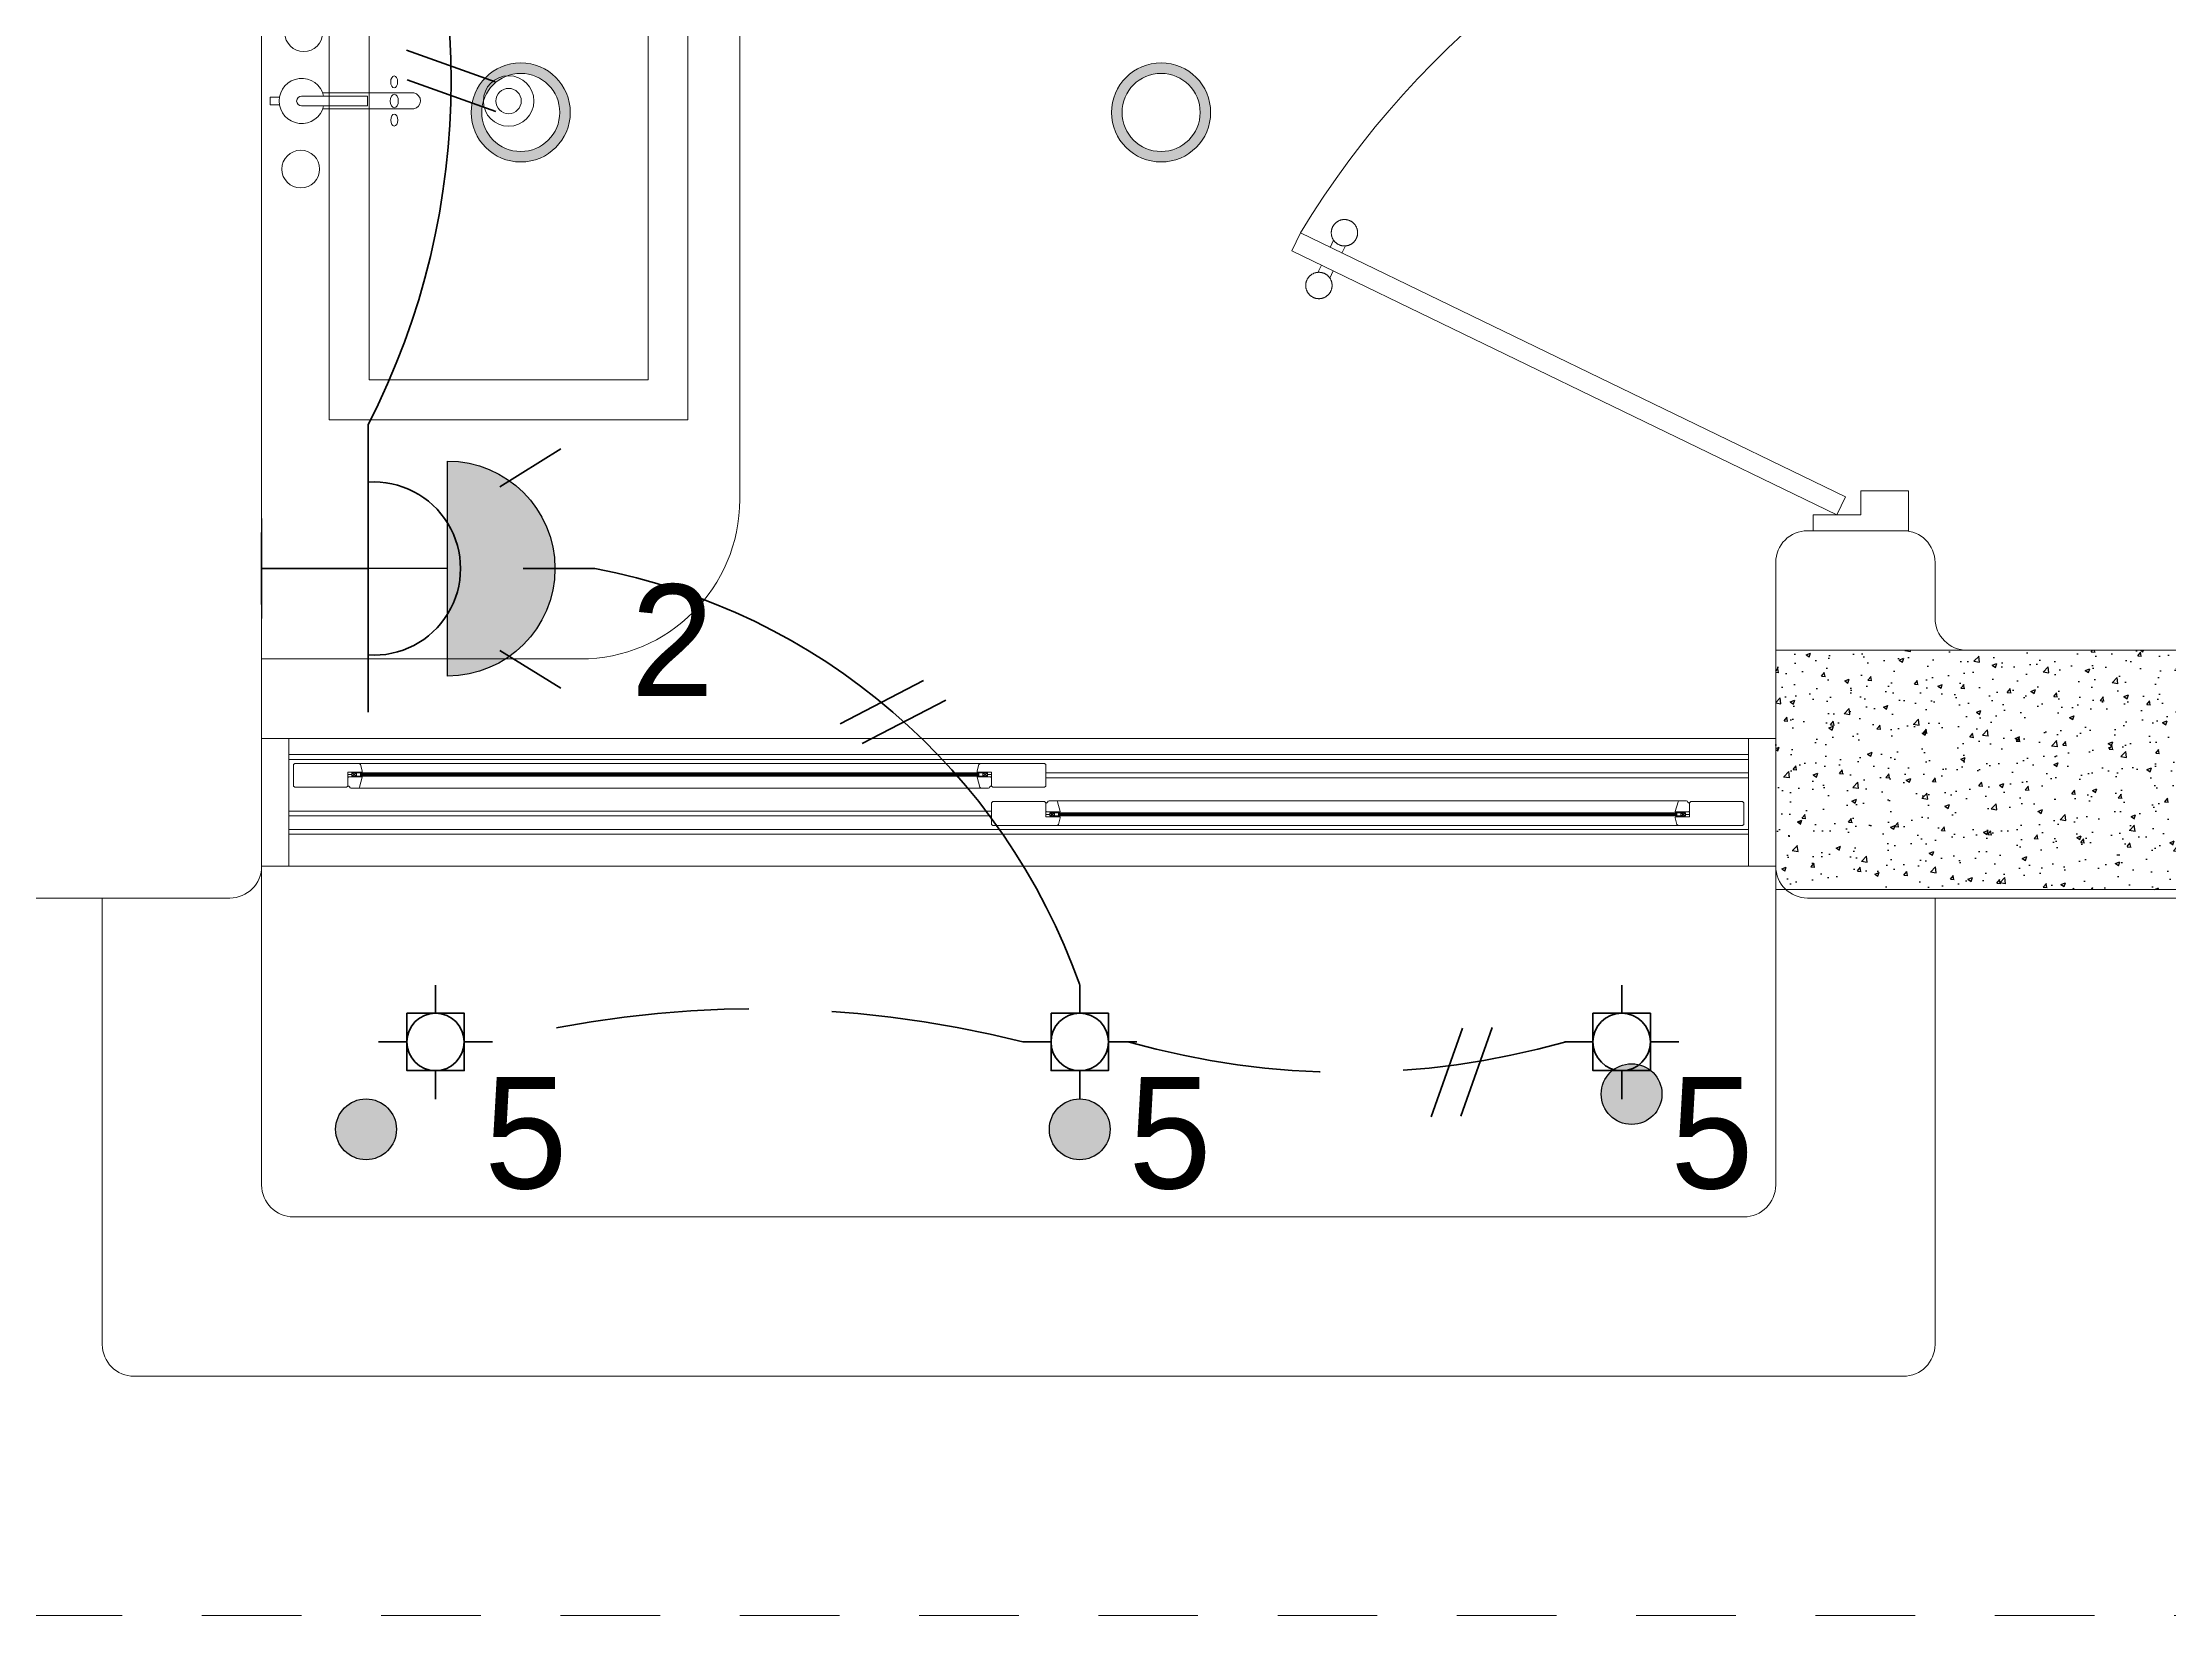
# Model space of a CAD drawing. Header units: metres. Extents: x 14 to 2416, y -346 to 476.
# Drawn here: x 146.202 to 148.871, y -86.971 to -84.998 of the extents above; entities that cross this region are included whole.
import ezdxf

# ---------------------------------------------------------------- set-up
doc = ezdxf.new("R2010")
doc.units = ezdxf.units.M
for name, pattern in [('0', [0]), ('Dash Style-2', [0.694425, 0.48607, -0.208355]), ('HIDDEN2', [0.1875, 0.125, -0.0625])]:
    doc.linetypes.add(name, pattern=pattern)
doc.layers.get('0').update_dxf_attribs({"linetype": '0', "lineweight": 20})
for name, color, linetype in [('1', 1, 'Continuous'), ('HATCH', 8, 'Continuous'), ('MAVA Luminarias', 1, 'Continuous')]:
    doc.layers.add(name, color=color, linetype=linetype)
for name, color, linetype, lineweight in [('A-ANNO-TEXT', 20, 'Continuous', 13), ('A-DOOR', 35, 'Continuous', 5), ('A-WALL', 250, 'Continuous', 20), ('baños', 251, 'Continuous', 0), ('Columnas', 7, 'Continuous', 18), ('cristales', 131, 'Continuous', 0), ('E Salida Luces', 22, 'Continuous', 40), ('E Tuberia Emp Losa', 22, 'Continuous', 40), ('E Tuberia Emp Piso', 24, 'Dash Style-2', 40), ('MAVA -LUMINARIAS', 1, 'Continuous', 18), ('muros bajitos', 252, 'Continuous', 5)]:
    doc.layers.add(name, color=color, linetype=linetype, lineweight=lineweight)
doc.layers.add('Techos 1', color=7, linetype='HIDDEN2', lineweight=9, true_color=0x42391a)
doc.styles.add('CENTURY GOTHIC', font='GOTHIC.TTF')
doc.styles.get("Standard").update_dxf_attribs({"font": 'arial.ttf', "height": 0.1875})

# ---------------------------------------------------------------- blocks, each defined once
blk = doc.blocks.new('downlight')
at = {"layer": 'MAVA -LUMINARIAS'}
h = blk.add_hatch(color=3, dxfattribs=at)
h.dxf.hatch_style = 1
h.paths.add_polyline_path([(-5.416, -22.4571, 1), (-5.2917, -22.4571, 1)])
h.paths.add_polyline_path([(-5.3048, -22.4571, -1), (-5.4029, -22.4571, -1)], flags=16)
at = {"layer": 'MAVA -LUMINARIAS', "color": 3}
for radius in [0.0622, 0.049]:
    blk.add_circle((-5.3539, -22.4571), radius, dxfattribs=at)
blk = doc.blocks.new('piso')
at = {"layer": 'MAVA Luminarias', "transparency": 33554687}
blk.add_hatch(color=6, dxfattribs=at).paths.add_polyline_path([(513802.9217, 2035255.1736, 1), (513803.034, 2035255.1736, 1)])
at = {"layer": 'MAVA Luminarias', "color": 6, "transparency": 33554687}
blk.add_circle((513802.9779, 2035255.1736), 0.0562, dxfattribs=at)
blk = doc.blocks.new('SCONCE 2')
at = {"layer": 'MAVA Luminarias', "linetype": 'Continuous'}
blk.add_hatch(color=1, dxfattribs=at).paths.add_polyline_path([(0.3422, -0.2405, 1), (-0.169, -0.2405)])
at = {"layer": 'MAVA Luminarias', "color": 1, "linetype": 'Continuous'}
for p, q in [((-0.169, -0.2405), (0.3422, -0.2405)), ((0.0866, -0.2405), (0.0866, -0.6823)), ((-0.0323, -0.6823), (0.2056, -0.6823))]:
    blk.add_line(p, q, dxfattribs=at)
blk.add_arc((0.0866, -0.2405), 0.2556, 0, 180, dxfattribs=at)
blk = doc.blocks.new('P90')
at = {"layer": 'A-DOOR'}
for p, q in [((-0.0476, -0.8576), (0.6364, -0.5264)), ((0.6473, -0.5489), (0.6364, -0.5264)), ((-0.0368, -0.88), (0.6473, -0.5489)), ((0.5843, -0.5517), (0.58, -0.5427)), ((0.5992, -0.5445), (0.5949, -0.5355)), ((0.5952, -0.5741), (0.5995, -0.5831)), ((0.6101, -0.5669), (0.6144, -0.5759)), ((-0.0368, -0.88), (-0.0476, -0.8576))]:
    blk.add_line(p, q, dxfattribs=at)
for points in [[(-0.06, -0.02), (-0.06, -0.05), (-0.12, -0.05), (-0.12, 0), (0, 0), (0, -0.02)], [(-0.0668, -0.88), (-0.0668, -0.85), (-0.1268, -0.85), (-0.1268, -0.9), (-0.0068, -0.9), (-0.0068, -0.88)]]:
    blk.add_lwpolyline(points, close=True, dxfattribs=at)
blk.add_arc((-0.3259, -1.105), 1.1228, 31.0139, 75.0797, dxfattribs=at)
for points in [[(0.5812, -0.5096), (0.5857, -0.5096), (0.5933, -0.5141), (0.5977, -0.5218), (0.5977, -0.5306), (0.5933, -0.5383), (0.5856, -0.5427), (0.5767, -0.5427), (0.5691, -0.5383), (0.5647, -0.5306), (0.5647, -0.5217), (0.5691, -0.514), (0.5768, -0.5096), (0.5812, -0.5096)], [(0.6133, -0.5758), (0.6177, -0.5758), (0.6254, -0.5803), (0.6298, -0.5879), (0.6298, -0.5968), (0.6253, -0.6045), (0.6176, -0.6089), (0.6088, -0.6089), (0.6011, -0.6044), (0.5967, -0.5967), (0.5967, -0.5879), (0.6011, -0.5802), (0.6088, -0.5758), (0.6133, -0.5758)]]:
    blk.add_open_spline(points, degree=2, dxfattribs=at)
blk = doc.blocks.new('A$C8d867532')
at = {"layer": 'baños', "linetype": 'Continuous'}
blk.add_line((0.0395, 0.4062, 0), (0.1223, 0.4062, 0.0004), dxfattribs=at)
at = {"layer": 'baños'}
for points in [[(0.0743, 0.8), (0.5243, 0.8), (0.5243, 0), (0.0743, 0)], [(0.1243, 0.75), (0.4743, 0.75), (0.4743, 0.05), (0.1243, 0.05)]]:
    blk.add_lwpolyline(points, close=True, dxfattribs=at)
at = {"layer": 'baños', "linetype": 'Continuous'}
blk.add_lwpolyline([(0.0672, 0.3939, -9.082434), (0.0672, 0.4062)], format="xyb", dxfattribs=at)
for points, elevation in [([(0.0114, 0.405), (0.0005, 0.405), (0, 0.4043), (0, 0.3957)], 0), ([(0.1223, 0.4062), (0.1223, 0.3939)], 0.0004), ([(0, 0.3957), (0.0005, 0.395), (0.0114, 0.395)], 0)]:
    blk.add_lwpolyline(points, dxfattribs=dict(at, elevation=elevation))
at = {"layer": 'baños', "linetype": 'Continuous', "elevation": 0}
for points in [[(0.0333, 0.4, -0.385153), (0.0395, 0.4062), (0.0395, 0.4062)], [(0.0661, 0.4101), (0.1804, 0.4101, -0.363105), (0.1887, 0.4, -0.363105), (0.1804, 0.39), (0.0661, 0.39)], [(0.0333, 0.4, 0.385153), (0.0395, 0.3939), (0.0395, 0.3939)]]:
    blk.add_lwpolyline(points, format="xyb", dxfattribs=at)
at = {"layer": 'baños', "linetype": 'Continuous', "extrusion": (1.31781e-06, -1, -8.43443e-26), "elevation": -0.3939}
blk.add_lwpolyline([(0.1223, 0.0004), (0.0395, 0)], close=True, dxfattribs=at)
at = {"layer": 'baños', "linetype": 'Continuous'}
for centre, radius in [((0.0422, 0.4857), 0.0237), ((0.2993, 0.4), 0.0317), ((0.2993, 0.4), 0.0159), ((0.0384, 0.3146), 0.0237)]:
    blk.add_circle(centre, radius, dxfattribs=at)
at = {"layer": 'baños', "linetype": 'Continuous', "extrusion": (3.61622e-27, 8.43443e-26, -1)}
for centre, major_axis, ratio in [((0.1557, 0.424), (0.00005, -0.0075), 0.581577), ((0.1558, 0.4), (0, -0.0085), 0.599546), ((0.1558, 0.376), (0.00005, -0.0075), 0.581577)]:
    blk.add_ellipse(centre, major_axis=major_axis, ratio=ratio, dxfattribs=at)
at = {"layer": 'baños', "linetype": 'Continuous', "flags": 8}
for tag, p in [('TRADENAME', (0.1887, 0.4, 0)), ('MODELNUMBER', (0.1887, 0.4, 0)), ('MATERIAL', (0.1888, 0.4, 0)), ('PRODUCT', (0.1888, 0.4, 0))]:
    blk.add_attdef(tag, p, '', height=0.0000254, rotation=270.0001, dxfattribs=at)
at = {"layer": 'baños', "linetype": 'Continuous'}
for tag, p in [('MATERIAL', (0.299, 0.3999)), ('PRODUCT', (0.299, 0.3999)), ('TRADENAME', (0.2991, 0.3999)), ('MODELNUMBER', (0.2991, 0.3999))]:
    blk.add_attdef(tag, p, '', height=0.0000254, rotation=90.0001, dxfattribs=at)
blk = doc.blocks.new('A$C89702949')
at = {"layer": 'HATCH'}
h = blk.add_hatch(dxfattribs=at)
h.set_pattern_fill('AR-CONC', color=256, scale=0.00032)
h.set_pattern_definition([(50, (114.33107, 55.238796), (0.058299094, -0.005100507), [0.006096, -0.067056]), (355, (114.33107, 55.238796), (-0.011277895, 0.06113819), [0.0048768, -0.053644987]), (100.451445, (114.33593, 55.23837), (0.0470212, 0.05603768), [0.005180803, -0.056988878]), (46.1842, (114.33107, 55.25505), (0.086745293, -0.013453545), [0.009144, -0.100584]), (96.63556, (114.3383, 55.25393), (0.07596932, 0.07917636), [0.00777121, -0.085483395]), (351.18415, (114.33107, 55.25505), (0.07596932, 0.07917636), [0.00731519, -0.080467114]), (21, (114.3392, 55.25099), (0.048516605, -0.032724863), [0.006096, -0.067056]), (326, (114.3392, 55.25099), (0.01977665, 0.05894015), [0.0048768, -0.0536448]), (71.451445, (114.34324, 55.24826), (0.068293254, 0.026215286), [0.005180803, -0.05698878]), (37.5, (114.331071, 55.238796), (0.000988353, 0.0270576124), [0, -0.05299456, 0, -0.0544576, 0, -0.053848]), (7.5, (114.33107, 55.238796), (0.021382292, 0.032057784), [0, -0.03104896, 0, -0.05177536, 0, -0.0205232]), (327.5, (114.312946, 55.238796), (0.0433889905, -0.001833198), [0, -0.02032, 0, -0.0633984, 0, -0.0841248]), (317.5, (114.304818, 55.238796), (0.047401338, 0.008136477), [0, -0.026416, 0, -0.04210304, 0, -0.0597408])])
h.paths.add_polyline_path([(15.3, 0.3), (15.3, 0), (16.1, 0), (16.1, 0.3)])
at = {"layer": 'Columnas'}
blk.add_lwpolyline([(15.3, 0.3), (15.3, 0), (16.1, 0), (16.1, 0.3)], close=True, dxfattribs=at)
blk = doc.blocks.new('PL BASE 2N NASAS 09')
at = {"layer": 'A-DOOR'}
for p, q in [((172.0475, -25.0117), (173.9475, -25.0117)), ((172.0815, -25.1717), (172.0815, -25.0117)), ((172.0815, -25.0317), (173.9135, -25.0317)), ((173.9135, -25.1717), (173.9135, -25.0117)), ((173.9475, -25.0117), (173.9475, -25.1717)), ((172.0875, -25.0442), (172.089, -25.0427)), ((172.0875, -25.0712), (172.0875, -25.0442)), ((172.089, -25.0427), (172.1697, -25.0427)), ((172.173, -25.0537), (172.1555, -25.0537)), ((172.1555, -25.0537), (172.1555, -25.0712)), ((172.1555, -25.0567), (172.1605, -25.0567)), ((172.1555, -25.0567), (172.1605, -25.0567)), ((172.1605, -25.0547), (172.1665, -25.0587)), ((172.1605, -25.0587), (172.1665, -25.0547)), ((172.1697, -25.0427), (172.1715, -25.0442)), ((172.1697, -25.0427), (172.9494, -25.0427)), ((172.1715, -25.0442), (172.1735, -25.0522)), ((172.1735, -25.0532), (172.173, -25.0537)), ((172.1735, -25.0522), (172.1735, -25.0532)), ((172.9476, -25.0442), (172.9455, -25.0522)), ((172.9455, -25.0522), (172.9455, -25.0532)), ((172.9455, -25.0532), (172.946, -25.0537)), ((172.946, -25.0537), (172.9635, -25.0537)), ((172.9494, -25.0427), (172.9476, -25.0442)), ((173.03, -25.0427), (172.9494, -25.0427)), ((172.9585, -25.0547), (172.9525, -25.0587)), ((172.9585, -25.0587), (172.9525, -25.0547)), ((172.9635, -25.0567), (172.9585, -25.0567)), ((172.9635, -25.0567), (172.9585, -25.0567)), ((172.9635, -25.0537), (172.9635, -25.0712)), ((173.0315, -25.0442), (173.03, -25.0427)), ((173.0315, -25.0712), (173.0315, -25.0442)), ((172.089, -25.0727), (172.0875, -25.0712)), ((172.154, -25.0727), (172.089, -25.0727)), ((172.1555, -25.0712), (172.154, -25.0727)), ((172.9503, -25.0737), (172.1688, -25.0737)), ((172.9635, -25.0712), (172.965, -25.0727)), ((172.965, -25.0727), (173.03, -25.0727)), ((173.0315, -25.0712), (173.03, -25.0727)), ((172.965, -25.0907), (172.9635, -25.0922)), ((172.9635, -25.0922), (172.9635, -25.1192)), ((173.03, -25.0907), (172.965, -25.0907)), ((173.0315, -25.0922), (173.03, -25.0907)), ((173.0315, -25.1097), (173.0315, -25.0922)), ((173.0315, -25.1067), (173.0365, -25.1067)), ((173.0315, -25.1067), (173.0365, -25.1067)), ((173.049, -25.1097), (173.0315, -25.1097)), ((173.0365, -25.1087), (173.0425, -25.1047)), ((173.0365, -25.1047), (173.0425, -25.1087)), ((173.0448, -25.0897), (173.8263, -25.0897)), ((173.0475, -25.1193), (173.0495, -25.1112)), ((173.0495, -25.1102), (173.049, -25.1097)), ((173.0495, -25.1112), (173.0495, -25.1102)), ((173.8215, -25.1102), (173.822, -25.1097)), ((173.8215, -25.1112), (173.8215, -25.1102)), ((173.8236, -25.1193), (173.8215, -25.1112)), ((173.822, -25.1097), (173.8395, -25.1097)), ((173.8345, -25.1087), (173.8285, -25.1047)), ((173.8345, -25.1047), (173.8285, -25.1087)), ((173.8395, -25.1067), (173.8345, -25.1067)), ((173.8395, -25.1067), (173.8345, -25.1067)), ((173.8395, -25.0922), (173.841, -25.0907)), ((173.8395, -25.1097), (173.8395, -25.0922)), ((173.841, -25.0907), (173.906, -25.0907)), ((173.906, -25.0907), (173.9075, -25.0922)), ((173.9075, -25.0922), (173.9075, -25.1192)), ((172.0815, -25.1317), (173.9135, -25.1317)), ((172.9635, -25.1192), (172.965, -25.1207)), ((172.965, -25.1207), (173.0457, -25.1207)), ((173.0457, -25.1207), (173.0475, -25.1193)), ((173.8254, -25.1207), (173.0457, -25.1207)), ((173.8254, -25.1207), (173.8236, -25.1193)), ((173.906, -25.1207), (173.8254, -25.1207)), ((173.9075, -25.1192), (173.906, -25.1207)), ((172.0475, -25.1717), (173.9475, -25.1717))]:
    blk.add_line(p, q, dxfattribs=at)
at = {"layer": 'A-DOOR', "color": 8}
for p, q in [((172.0815, -25.0377), (173.9135, -25.0377)), ((173.9135, -25.0547), (173.0315, -25.0547)), ((173.9135, -25.0607), (173.0315, -25.0607)), ((172.9635, -25.1027), (172.0815, -25.1027)), ((172.9635, -25.1087), (172.0815, -25.1087)), ((172.0815, -25.1257), (173.9135, -25.1257))]:
    blk.add_line(p, q, dxfattribs=at)
at = {"layer": 'A-DOOR'}
for points in [[(172.1555, -25.0567), (172.1605, -25.0567), (172.1605, -25.0567), (172.1555, -25.0567)], [(172.1605, -25.0547), (172.1665, -25.0547), (172.1665, -25.0587), (172.1605, -25.0587)], [(172.1605, -25.0547), (172.9585, -25.0547), (172.9585, -25.0587), (172.1605, -25.0587)], [(172.173, -25.0537), (172.161, -25.0537), (172.161, -25.0547), (172.173, -25.0547)], [(172.173, -25.0587), (172.161, -25.0587), (172.161, -25.0597), (172.173, -25.0597)], [(172.1665, -25.0547), (172.1715, -25.0547), (172.1715, -25.0587), (172.1665, -25.0587)], [(172.946, -25.0537), (172.958, -25.0537), (172.958, -25.0547), (172.946, -25.0547)], [(172.946, -25.0587), (172.958, -25.0587), (172.958, -25.0597), (172.946, -25.0597)], [(172.9525, -25.0547), (172.9475, -25.0547), (172.9475, -25.0587), (172.9525, -25.0587)], [(172.9585, -25.0547), (172.9525, -25.0547), (172.9525, -25.0587), (172.9585, -25.0587)], [(172.9635, -25.0567), (172.9585, -25.0567), (172.9585, -25.0567), (172.9635, -25.0567)], [(173.0315, -25.1067), (173.0365, -25.1067), (173.0365, -25.1067), (173.0315, -25.1067)], [(173.8345, -25.1087), (173.0365, -25.1087), (173.0365, -25.1047), (173.8345, -25.1047)], [(173.0365, -25.1087), (173.0425, -25.1087), (173.0425, -25.1047), (173.0365, -25.1047)], [(173.049, -25.1047), (173.037, -25.1047), (173.037, -25.1037), (173.049, -25.1037)], [(173.049, -25.1097), (173.037, -25.1097), (173.037, -25.1087), (173.049, -25.1087)], [(173.0425, -25.1087), (173.0475, -25.1087), (173.0475, -25.1047), (173.0425, -25.1047)], [(173.822, -25.1047), (173.834, -25.1047), (173.834, -25.1037), (173.822, -25.1037)], [(173.822, -25.1097), (173.834, -25.1097), (173.834, -25.1087), (173.822, -25.1087)], [(173.8285, -25.1087), (173.8235, -25.1087), (173.8235, -25.1047), (173.8285, -25.1047)], [(173.8345, -25.1087), (173.8285, -25.1087), (173.8285, -25.1047), (173.8345, -25.1047)], [(173.8395, -25.1067), (173.8345, -25.1067), (173.8345, -25.1067), (173.8395, -25.1067)]]:
    blk.add_lwpolyline(points, close=True, dxfattribs=at)
for points in [[(172.1577, -25.0722, 0.341999), (172.1558, -25.0707), (172.1555, -25.0704), (172.1555, -25.0607), (172.1565, -25.0597), (172.1735, -25.0597), (172.1735, -25.0602), (172.1702, -25.0726, -0.339454), (172.1688, -25.0737), (172.1596, -25.0737, -0.341999)], [(172.9614, -25.0722, -0.341999), (172.9633, -25.0707), (172.9635, -25.0704), (172.9635, -25.0607), (172.9625, -25.0597), (172.9455, -25.0597), (172.9455, -25.0602), (172.9489, -25.0726, 0.339454), (172.9503, -25.0737), (172.9595, -25.0737, 0.341999)], [(173.0337, -25.0912, -0.341999), (173.0318, -25.0927), (173.0315, -25.0931), (173.0315, -25.1027), (173.0325, -25.1037), (173.0495, -25.1037), (173.0495, -25.1032), (173.0462, -25.0908, 0.339454), (173.0448, -25.0897), (173.0356, -25.0897, 0.341999)], [(173.8374, -25.0912, 0.341999), (173.8393, -25.0927), (173.8395, -25.0931), (173.8395, -25.1027), (173.8385, -25.1037), (173.8215, -25.1037), (173.8215, -25.1032), (173.8249, -25.0908, -0.339454), (173.8263, -25.0897), (173.8355, -25.0897, -0.341999)]]:
    blk.add_lwpolyline(points, format="xyb", close=True, dxfattribs=at)
at = {"layer": 'A-DOOR', "color": 7}
for points in [[(172.1605, -25.0587), (172.9585, -25.0587), (172.9585, -25.0547), (172.1605, -25.0547)], [(173.8345, -25.1047), (173.0365, -25.1047), (173.0365, -25.1087), (173.8345, -25.1087)]]:
    blk.add_lwpolyline(points, close=True, dxfattribs=at)
at = {"layer": 'A-WALL'}
for p, q in [((172.0475, -22.6608), (172.0475, -25.1717)), ((173.9875, -24.7508), (174.1075, -24.7508)), ((173.9475, -24.7908), (173.9475, -25.1717)), ((174.1475, -24.7908), (174.1475, -24.8608)), ((172.0075, -25.2117), (171.0875, -25.2117)), ((175.1326, -25.2117), (173.9875, -25.2117))]:
    blk.add_line(p, q, dxfattribs=at)
for centre, start, end in [((173.9875, -24.7908), 90, 180), ((174.1075, -24.7908), 0, 90), ((174.1875, -24.8608), 180, 270), ((172.0075, -25.1717), 270, 0), ((173.9875, -25.1717), 180, 270)]:
    blk.add_arc(centre, 0.04, start, end, dxfattribs=at)
at = {"layer": 'baños'}
for p, q in [((172.6475, -23.7117), (172.6475, -24.7117)), ((172.4475, -24.9117), (172.0475, -24.9117))]:
    blk.add_line(p, q, dxfattribs=at)
blk.add_arc((172.4475, -24.7117), 0.2, 270, 0, dxfattribs=at)
at = {"layer": 'cristales', "const_width": 0.004}
for points in [[(172.1715, -25.0567), (172.9475, -25.0567)], [(173.8235, -25.1067), (173.0475, -25.1067)]]:
    blk.add_lwpolyline(points, dxfattribs=at)
at = {"layer": 'muros bajitos'}
for p, q in [((172.0475, -25.1717), (172.0475, -25.5717)), ((173.9475, -25.1717), (173.9475, -25.5717)), ((171.8475, -25.2117), (171.8475, -25.7717)), ((174.1475, -25.2117), (174.1475, -25.7717)), ((173.9075, -25.6117), (172.0875, -25.6117)), ((174.1075, -25.8117), (171.8875, -25.8117))]:
    blk.add_line(p, q, dxfattribs=at)
for centre, start, end in [((172.0875, -25.5717), 180, 270), ((173.9075, -25.5717), 270, 0), ((171.8875, -25.7717), 180, 270), ((174.1075, -25.7717), 270, 0)]:
    blk.add_arc(centre, 0.04, start, end, dxfattribs=at)
at = {"layer": 'Techos 1'}
blk.add_line((160.0475, -26.1117), (185.4975, -26.1117), dxfattribs=at)
at = {"color": 1}
blk.add_blockref('A$C89702949', (158.6475, -25.2008), dxfattribs=at)
at = {"layer": '1', "color": 1}
ref = blk.add_blockref('A$C8d867532', (172.0581, -24.6117), dxfattribs=at)
ref.add_attrib('MATERIAL', 'VITREOUS CHINA', (172.3571, -24.2116), dxfattribs={"layer": 'baños', "linetype": 'Continuous', "height": 0.0000254, "rotation": 270.0001})
ref.add_attrib('PRODUCT', 'BATHROOM SINK', (172.3571, -24.2116), dxfattribs={"layer": 'baños', "linetype": 'Continuous', "height": 0.0000254, "rotation": 270.0001})
ref.add_attrib('TRADENAME', 'VOX', (172.3572, -24.2118), dxfattribs={"layer": 'baños', "linetype": 'Continuous', "height": 0.0000254, "rotation": 270.0001})
ref.add_attrib('MODELNUMBER', 'K-5373', (172.3572, -24.2117), dxfattribs={"layer": 'baños', "linetype": 'Continuous', "height": 0.0000254, "rotation": 270.0001})
ref.add_attrib('MATERIAL', 'BRASS', (172.2469, -24.2118, 0), dxfattribs={"layer": 'baños', "linetype": 'Continuous', "height": 0.0000254, "rotation": 90.0001})
ref.add_attrib('PRODUCT', 'FAUCETS', (172.2469, -24.2119, 0), dxfattribs={"layer": 'baños', "linetype": 'Continuous', "height": 0.0000254, "rotation": 90.0001})
ref.add_attrib('TRADENAME', 'PURIST', (172.2468, -24.2118, 0), dxfattribs={"layer": 'baños', "linetype": 'Continuous', "height": 0.0000254, "rotation": 90.0001})
ref.add_attrib('MODELNUMBER', 'K-14404-4A', (172.2468, -24.2119, 0), dxfattribs={"layer": 'baños', "linetype": 'Continuous', "height": 0.0000254, "rotation": 90.0001})
at = {"layer": 'A-DOOR', "xscale": -1}
blk.add_blockref('P90', (173.9875, -23.8508), dxfattribs=at)
at = {"layer": 'baños', "linetype": 'Continuous', "flags": 8}
for tag, p in [('MODELNUMBER', (167.1329, -5.6306, 0)), ('TRADENAME', (167.1329, -5.6307, 0)), ('PRODUCT', (167.1329, -5.6307, 0)), ('MATERIAL', (167.1329, -5.6307, 0)), ('MODELNUMBER', (168.3076, -5.6306, 0)), ('TRADENAME', (168.3076, -5.6307, 0)), ('PRODUCT', (168.3076, -5.6307, 0)), ('MATERIAL', (168.3076, -5.6307, 0))]:
    blk.add_attdef(tag, p, '', height=0.0000254, rotation=180.0001, dxfattribs=at)
at = {"layer": 'baños', "linetype": 'Continuous'}
for tag, p, rotation in [('MODELNUMBER', (169.2428, -19.7065), 180.0001), ('TRADENAME', (169.2428, -19.7064), 180.0001), ('MATERIAL', (169.243, -19.7063), 180.0001), ('PRODUCT', (169.243, -19.7064), 180.0001), ('MODELNUMBER', (169.9524, -19.7065), 179.9999), ('MATERIAL', (169.9524, -19.7063), 179.9999), ('TRADENAME', (169.9524, -19.7064), 179.9999), ('PRODUCT', (169.9524, -19.7064), 179.9999)]:
    blk.add_attdef(tag, p, '', height=0.0000254, rotation=rotation, dxfattribs=at)
blk = doc.blocks.new('PL MUEBLES 2N NASAS 09')
blk.add_blockref('PL BASE 2N NASAS 09', (49.9143, 62.717))
blk = doc.blocks.new('A$C595364de')
blk.add_blockref('PL MUEBLES 2N NASAS 09', (-199.5618, -36.6052))
blk = doc.blocks.new('*U386')
at = {"layer": 'E Salida Luces'}
for p, q in [((-0.2226, 0.1502), (-0.2226, 0.3004)), ((-0.6254, 0.2502), (-0.4978, 0.171)), ((-0.2226, 0.1502), (-0.2226, -0.1502)), ((0, -0.0751), (0, 0.0751)), ((-0.2226, 0), (0, 0)), ((-0.6968, 0), (-0.5466, 0)), ((-0.6254, -0.2502), (-0.4978, -0.1711)), ((-0.2226, -0.3004), (-0.2226, -0.1502))]:
    blk.add_line(p, q, dxfattribs=at)
blk.add_arc((-0.2348, 0), 0.1811, 86.1195, 273.8805, dxfattribs=at)
blk = doc.blocks.new('*U370')
for p, q in [((0.025, 1.368), (-1.049, -1.483)), ((0.987, 1.368), (-0.088, -1.483))]:
    blk.add_line(p, q)
blk = doc.blocks.new('*U461')
at = {"xscale": 0.03937007874015751, "yscale": 0.03937007874015751, "zscale": 0.03937007874015751, "rotation": 1.172840678345944}
blk.add_blockref('*U370', (0.0012, 0.0023), dxfattribs=at)
blk = doc.blocks.new('*U662')
at = {"xscale": 0.03937007874015749, "yscale": 0.03937007874015749, "zscale": 0.03937007874015749, "rotation": 71.80885793327268}
blk.add_blockref('*U370', (-0.0018, 0.0019), dxfattribs=at)
blk = doc.blocks.new('Luz LED 12V')
at = {"layer": 'E Salida Luces', "linetype": 'Continuous'}
for p, q in [((0, 0.358), (0, 0.181)), ((-0.358, 0.001), (-0.18, 0.001)), ((0.18, 0.001), (0.358, 0.001)), ((0, -0.179), (0, -0.357))]:
    blk.add_line(p, q, dxfattribs=at)
at = {"layer": 'E Salida Luces'}
blk.add_lwpolyline([(-0.18, 0.181), (0.18, 0.181), (0.18, -0.179), (-0.18, -0.179)], close=True, dxfattribs=at)
at = {"layer": 'E Salida Luces', "linetype": 'Continuous'}
blk.add_circle((0, 0.001), 0.18, dxfattribs=at)
blk = doc.blocks.new('*U707')
at = {"xscale": 0.03937007874015749, "yscale": 0.03937007874015749, "zscale": 0.03937007874015749, "rotation": 114.8360148297677}
blk.add_blockref('*U370', (-0.0026, 0.0002), dxfattribs=at)

msp = doc.modelspace()

# ---------------------------------------------------------------- linework, layer by layer
at = {"layer": 'E Salida Luces'}
for centre, radius, start, end in [((145.7672, -85.0457), 0.9471, 332.8843, 27.1157), ((146.7444, -86.4482), 0.8048, 19.467, 79.2376)]:
    msp.add_arc(centre, radius, start, end, dxfattribs=at)
at = {"layer": 'E Tuberia Emp Piso', "ltscale": 0.5}
for centre, radius, start, end in [((147.099, -87.5556), 1.3458, 75.6887, 104.3113), ((147.8386, -85.2887), 1.0009, 254.1616, 285.8384)]:
    msp.add_arc(centre, radius, start, end, dxfattribs=at)

# ---------------------------------------------------------------- block references
at = {"layer": 'A-ANNO-TEXT'}
msp.add_blockref('A$C595364de', (124.0766, -86.9711), dxfattribs=at)
at = {"layer": 'E Salida Luces', "color": 1, "xscale": 0.6, "yscale": 0.6, "zscale": 0.6, "rotation": 180}
msp.add_blockref('*U386', (146.4766, -85.6576), dxfattribs=at)
at = {"layer": 'E Salida Luces', "xscale": 0.2, "yscale": 0.2, "zscale": 0.2}
for p in [(146.6948, -86.2517), (147.5032, -86.2517), (148.1833, -86.2517)]:
    msp.add_blockref('Luz LED 12V', p, dxfattribs=at)
at = {"layer": 'E Tuberia Emp Losa'}
for name, p, xscale, yscale, zscale, rotation in [('*U461', (146.7143, -85.0457), 0.9842519685039597, 0.9842519685039597, 0.9842519685039597, 90.00000000000001), ('*U662', (147.2687, -85.8376), 0.9842519685039481, 0.9842519685039481, 0.9842519685039481, 246.315101284278), ('*U707', (147.9825, -86.2895), 0.9842519685039481, 0.9842519685039481, 0.9842519685039481, 246.315101284278)]:
    msp.add_blockref(name, p, dxfattribs=dict(at, xscale=xscale, yscale=yscale, zscale=zscale, rotation=rotation))
at = {"layer": 'MAVA Luminarias'}
for p in [(152.1556, -62.6282), (152.9592, -62.6282)]:
    msp.add_blockref('downlight', p, dxfattribs=at)
at = {"layer": 'MAVA Luminarias', "linetype": 'Continuous', "xscale": -0.5277282914889166, "yscale": 0.5277282914889166, "zscale": 0.5277282914889166, "rotation": 270}
msp.add_blockref('SCONCE 2', (146.8367, -85.7033), dxfattribs=at)
at = {"layer": 'MAVA Luminarias', "xscale": 0.6780394422585752, "yscale": 0.6780394422585752, "zscale": 0.6780394422585752}
for p in [(-348230.4888, -1380069.5997), (-348232.077, -1380069.6439), (-348231.1814, -1380069.6439)]:
    msp.add_blockref('piso', p, dxfattribs=at)

# ---------------------------------------------------------------- texts
at = {"layer": 'E Tuberia Emp Losa', "char_height": 0.14, "attachment_point": 5, "style": 'CENTURY GOTHIC'}
for s, insert, width in [('2', (146.992, -85.7475), 0.162623), ('5 ', (146.8081, -86.3663), 0.276812), ('5 ', (147.6165, -86.3663), 0.276812), ('5 ', (148.2966, -86.3663), 0.276812)]:
    msp.add_mtext(s, dxfattribs=dict(at, insert=insert, width=width))

doc.saveas('drawing.dxf')
